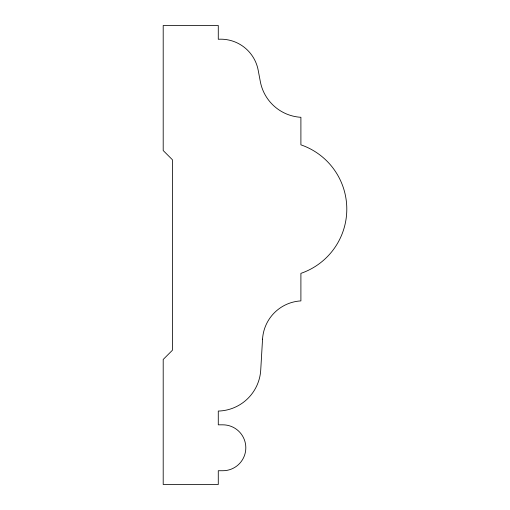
<?xml version="1.0" encoding="UTF-8"?>
<svg xmlns="http://www.w3.org/2000/svg" width="510" height="510" viewBox="0 0 510 510"><rect width="100%" height="100%" fill="white"/><g stroke="black" fill="none" stroke-linecap="round" stroke-linejoin="round"><path stroke-width="0.76" d="M262.548 339.144L260.731 370.031A43.605 43.605 0 0 1 218.28 411.06L218.28 424.83L222.87 424.83A22.95 22.95 0 0 1 245.82 447.78A22.95 22.95 0 0 1 222.87 470.73L218.28 470.73L218.28 484.5L163.2 484.5L163.2 359.461L172.38 350.281L172.38 159.719L163.2 150.539L163.2 25.5L218.28 25.5L218.28 39.27A38.065 38.065 0 0 1 258.181 70.201L260.323 81.587A43.924 43.924 0 0 0 300.9 117.3L300.9 144.84A67.932 67.932 0 0 1 300.9 273.36L300.9 300.9A40.692 40.692 0 0 0 262.548 339.144"/></g></svg>
